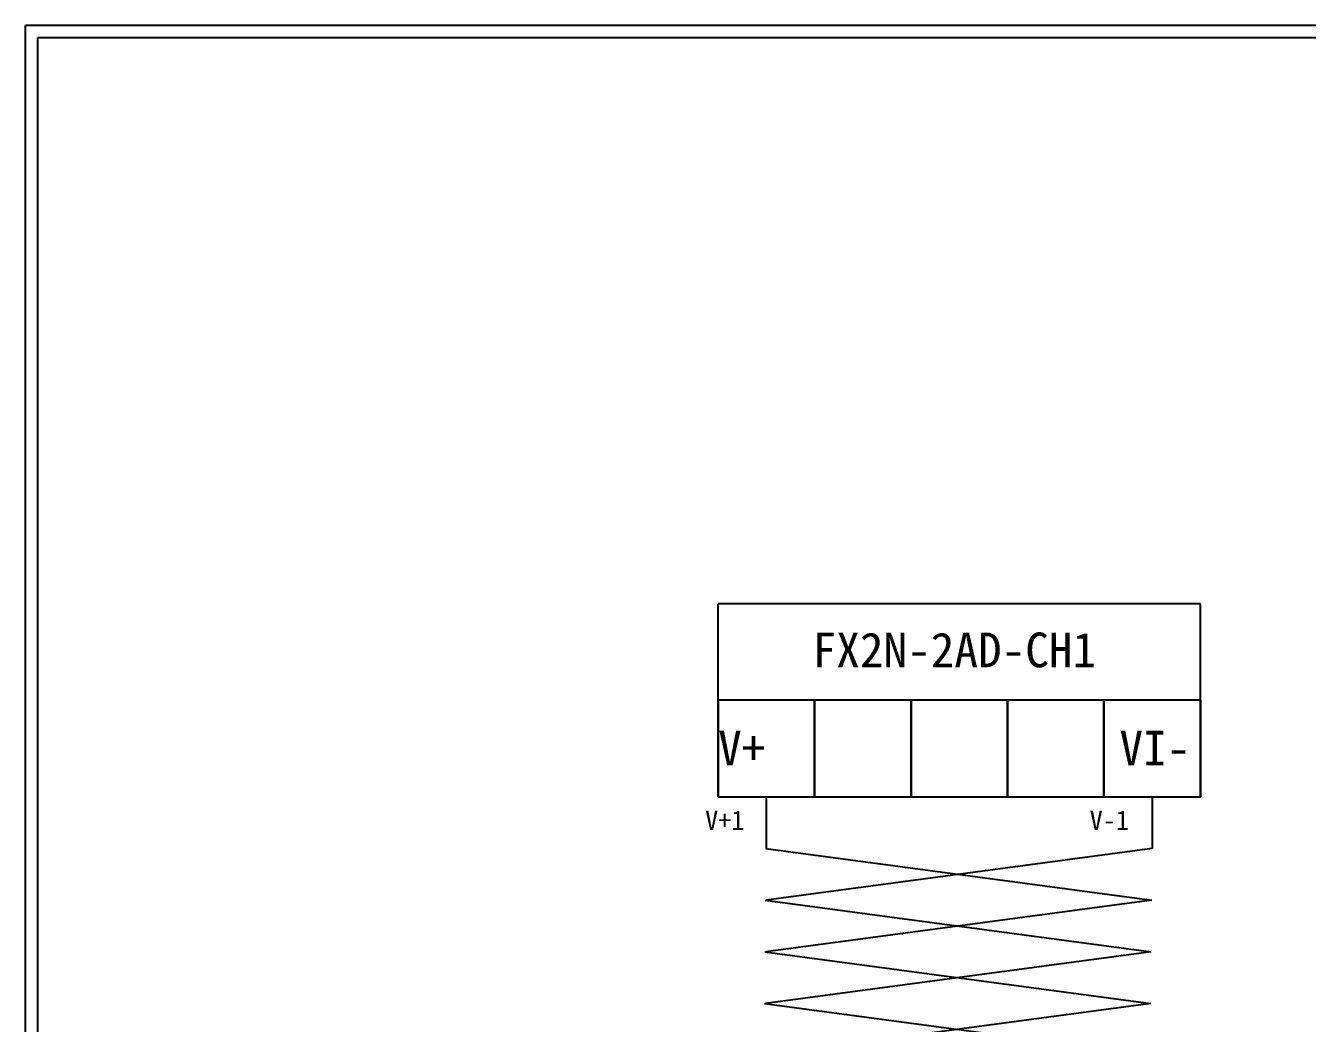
# Model space of a CAD drawing. Extents: x 10 to 297, y 3 to 207.
# Drawn here: x 10 to 142.9, y 103.5 to 207 of the extents above; entities that cross this region are included whole.
import ezdxf

# ---------------------------------------------------------------- set-up
doc = ezdxf.new("R2010")
doc.units = 0
doc.layers.get('0').update_dxf_attribs({"linetype": 'CONTINUOUS'})
doc.layers.add('圖框層', color=7, linetype='CONTINUOUS')
doc.styles.add('STSL', font='kaiu.ttf')

msp = doc.modelspace()

# ---------------------------------------------------------------- linework, layer by layer
for p, q in [((81.79, 137.03), (81.79, 147.03)), ((81.79, 137.03), (81.79, 147.03)), ((131.79, 147.03), (81.79, 147.03)), ((131.79, 137.03), (131.79, 147.03)), ((131.79, 137.03), (131.79, 147.03)), ((81.79, 127.03), (81.79, 137.03)), ((81.79, 137.03), (81.79, 127.03)), ((91.79, 137.03), (81.79, 137.03)), ((91.79, 127.03), (91.79, 137.03)), ((91.79, 137.03), (91.79, 127.03)), ((101.79, 137.03), (91.79, 137.03)), ((101.79, 127.03), (101.79, 137.03)), ((101.79, 137.03), (101.79, 127.03)), ((111.79, 137.03), (101.79, 137.03)), ((111.79, 127.03), (111.79, 137.03)), ((111.79, 137.03), (111.79, 127.03)), ((121.79, 137.03), (111.79, 137.03)), ((121.79, 127.03), (121.79, 137.03)), ((121.79, 137.03), (121.79, 127.03)), ((131.79, 137.03), (121.79, 137.03)), ((131.79, 127.03), (131.79, 137.03)), ((131.79, 137.03), (131.79, 127.03)), ((81.79, 127.03), (91.79, 127.03)), ((86.79, 127.03), (86.79, 121.64)), ((91.79, 127.03), (101.79, 127.03)), ((101.79, 127.03), (111.79, 127.03)), ((111.79, 127.03), (121.79, 127.03)), ((121.79, 127.03), (131.79, 127.03)), ((126.79, 127.03), (126.79, 121.65)), ((86.73, 121.65), (126.75, 116.3)), ((126.79, 121.65), (86.79, 116.3)), ((86.68, 116.3), (126.7, 110.95)), ((126.75, 116.3), (86.75, 110.95)), ((86.79, 116.3), (86.79, 116.29)), ((86.64, 110.95), (126.66, 105.6)), ((126.7, 110.95), (86.7, 105.6)), ((86.79, 110.96), (86.79, 110.93)), ((86.59, 105.6), (126.61, 100.25)), ((126.66, 105.6), (86.66, 100.25)), ((86.79, 105.61), (86.79, 105.57))]:
    msp.add_line(p, q)
at = {"layer": '圖框層', "color": 7}
for p, q in [((297, 206.97), (10, 206.97)), ((10, 3), (10, 206.97)), ((295.75, 205.72), (11.25, 205.72)), ((11.25, 4.25), (11.25, 205.72))]:
    msp.add_line(p, q, dxfattribs=at)

# ---------------------------------------------------------------- texts
at = {"layer": '圖框層', "color": 4, "style": 'STSL'}
for s, height, p in [('FX2N-2AD-CH1', 3.6, (91.59, 140.45)), ('V+', 3.6, (81.79, 130.27)), ('VI-', 3.6, (123.4, 130.27)), ('V+1', 2, (80.44, 123.59)), ('V-1', 2, (120.31, 123.59))]:
    msp.add_text(s, height=height, dxfattribs=at).set_placement(p)

doc.saveas('drawing.dxf')
